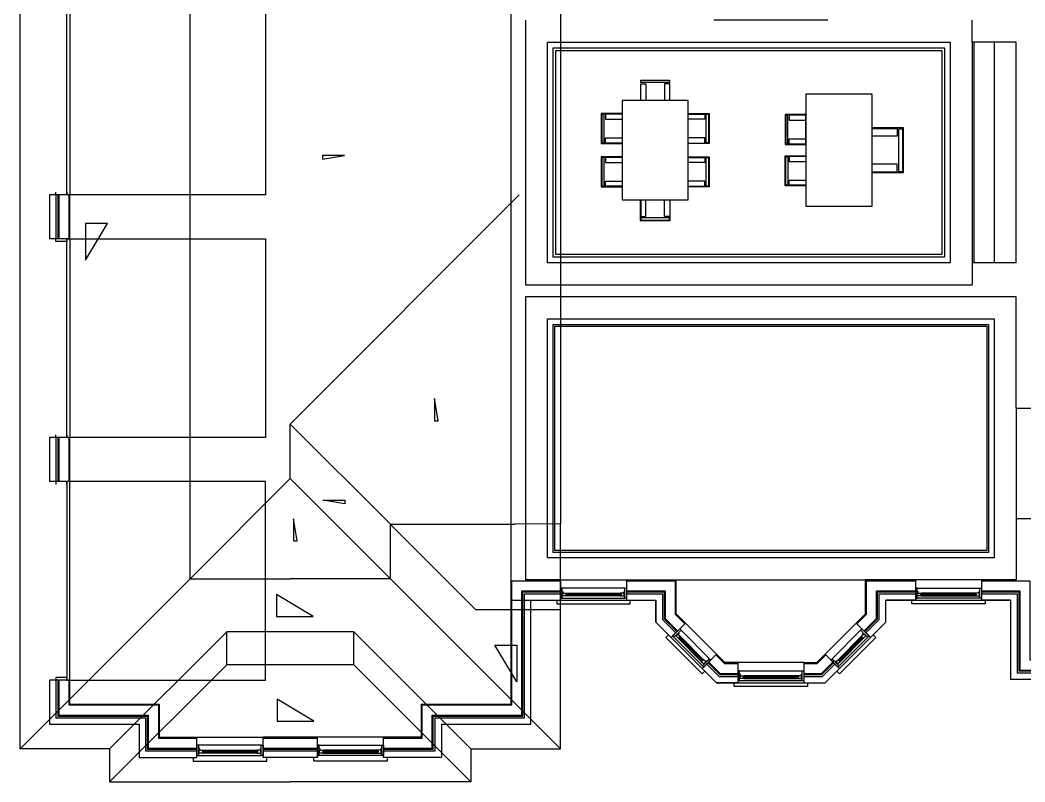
# Model space of a CAD drawing. Header units: metres. Extents: x -754 to 754, y 0 to 1179.
# Drawn here: x -716 to -169, y 60 to 474 of the extents above; entities that cross this region are included whole.
import ezdxf

# ---------------------------------------------------------------- set-up
doc = ezdxf.new("R2010")
doc.units = ezdxf.units.M

msp = doc.modelspace()

# ---------------------------------------------------------------- linework, layer by layer
at = {"layer": 'Defpoints', "elevation": 0.34}
msp.add_lwpolyline([(-163, 974.83), (-452, 974.83), (-452, 895.91), (-464, 895.91), (-464, 799.91), (-452, 799.91), (-452, 767.08), (-638.1, 767.08), (-638.1, 523), (-638.1, 512), (-449, 512), (-449, 158.5), (-370, 158.5), (-370, 146.5), (-337.05, 113.55), (-277.94, 113.55), (-245, 146.5), (-245, 158.5), (-177, 158.5), (-177, 115.5), (-70, 115.5)], dxfattribs=at)
at = {"layer": 'FP-Above'}
for p, q in [((-276.5, 474, 0.34), (-338.5, 474, 0.34)), ((-174, 262.99, 0.34), (-174, 203, 0.34))]:
    msp.add_line(p, q, dxfattribs=at)
for points in [[(-429.01, 462), (-210, 462), (-210, 342), (-429.01, 342)], [(-426.01, 459), (-213, 459), (-213, 345), (-426.01, 345)], [(-424.51, 457.5), (-214.5, 457.5), (-214.5, 346.5), (-424.51, 346.5)], [(-186, 181.5), (-429, 181.5), (-429, 311.5), (-186, 311.5)], [(-189, 184.5), (-426, 184.5), (-426, 308.5), (-189, 308.5)], [(-190, 185.5), (-425, 185.5), (-425, 307.5), (-190, 307.5)]]:
    msp.add_lwpolyline(points, close=True, dxfattribs=at)
msp.add_lwpolyline([(-359.01, 169.5), (-255.99, 169.5)], dxfattribs=at)
at = {"layer": 'FP-Door'}
for p, q in [((-582.5, 487), (-582.5, 379)), ((-582.5, 379), (-690.5, 379)), ((-690.5, 355), (-582.5, 355)), ((-582.5, 355), (-582.5, 247)), ((-582.5, 247), (-690.5, 247)), ((-582.5, 223), (-690.5, 223)), ((-582.5, 115), (-582.5, 223)), ((-690.5, 115), (-582.5, 115))]:
    msp.add_line(p, q, dxfattribs=at)
for points in [[(-689, 487), (-689, 379), (-690.5, 379), (-690.5, 487)], [(-690.5, 380.5), (-690.5, 379), (-696.5, 379), (-696.5, 380.5)], [(-690.5, 355), (-690.5, 353.5), (-696.5, 353.5), (-696.5, 355)], [(-689, 355), (-689, 247), (-690.5, 247), (-690.5, 355)], [(-690.5, 248.5), (-690.5, 247), (-696.5, 247), (-696.5, 248.5)], [(-690.5, 221.5), (-690.5, 223), (-696.5, 223), (-696.5, 221.5)], [(-689, 115), (-689, 223), (-690.5, 223), (-690.5, 115)], [(-690.5, 115), (-690.5, 116.5), (-696.5, 116.5), (-696.5, 115)]]:
    msp.add_lwpolyline(points, dxfattribs=at)
at = {"layer": 'FP-Furniture', "color": 8}
for points in [[(-378.26, 430.25), (-378.26, 439.34), (-375.46, 439.34), (-375.46, 430.25)], [(-362.53, 430.25), (-362.53, 439.34), (-365.33, 439.34), (-365.33, 430.25)], [(-388.43, 423.19), (-399.76, 423.19), (-399.76, 406.82), (-388.43, 406.82)], [(-388.43, 422.84), (-397.51, 422.84), (-397.51, 420.04), (-388.43, 420.04)], [(-352.43, 423.19), (-341.09, 423.19), (-341.09, 406.82), (-352.43, 406.82)], [(-352.43, 422.84), (-343.34, 422.84), (-343.34, 420.04), (-352.43, 420.04)], [(-288.42, 422.34), (-297.51, 422.34), (-297.51, 419.54), (-288.42, 419.54)], [(-252.42, 415.53), (-235.42, 415.53), (-235.42, 390.98), (-252.42, 390.98)], [(-252.42, 415), (-238.79, 415), (-238.79, 410.8), (-252.42, 410.8)], [(-388.43, 407.11), (-397.51, 407.11), (-397.51, 409.91), (-388.43, 409.91)], [(-352.43, 407.11), (-343.34, 407.11), (-343.34, 409.91), (-352.43, 409.91)], [(-288.42, 406.61), (-297.51, 406.61), (-297.51, 409.41), (-288.42, 409.41)], [(-388.43, 399.69), (-399.76, 399.69), (-399.76, 383.32), (-388.43, 383.32)], [(-388.43, 399.34), (-397.51, 399.34), (-397.51, 396.54), (-388.43, 396.54)], [(-352.43, 399.69), (-341.09, 399.69), (-341.09, 383.32), (-352.43, 383.32)], [(-352.43, 399.34), (-343.34, 399.34), (-343.34, 396.54), (-352.43, 396.54)], [(-288.42, 399.9), (-297.51, 399.9), (-297.51, 397.1), (-288.42, 397.1)], [(-252.42, 391.41), (-238.79, 391.41), (-238.79, 395.61), (-252.42, 395.61)], [(-388.43, 383.61), (-397.51, 383.61), (-397.51, 386.41), (-388.43, 386.41)], [(-352.43, 383.61), (-343.34, 383.61), (-343.34, 386.41), (-352.43, 386.41)], [(-288.42, 384.17), (-297.51, 384.17), (-297.51, 386.97), (-288.42, 386.97)], [(-378.61, 376.25), (-378.61, 364.92), (-362.24, 364.92), (-362.24, 376.25)], [(-378.26, 376.25), (-378.26, 367.17), (-375.46, 367.17), (-375.46, 376.25)], [(-362.53, 376.25), (-362.53, 367.17), (-365.33, 367.17), (-365.33, 376.25)]]:
    msp.add_lwpolyline(points, dxfattribs=at)
for points in [[(-362.61, 440.01), (-378.18, 440.01), (-378.18, 441.25), (-362.61, 441.25)], [(-388.43, 376.25), (-352.43, 376.25), (-352.43, 430.25), (-388.43, 430.25)], [(-398.18, 407.19), (-398.18, 422.76), (-399.42, 422.76), (-399.42, 407.19)], [(-342.67, 407.19), (-342.67, 422.76), (-341.43, 422.76), (-341.43, 407.19)], [(-288.42, 406.32), (-288.42, 422.69), (-299.76, 422.69), (-299.76, 406.32)], [(-298.18, 406.69), (-298.18, 422.26), (-299.42, 422.26), (-299.42, 406.69)], [(-237.79, 391.53), (-237.79, 414.89), (-235.93, 414.89), (-235.93, 391.53)], [(-398.18, 383.69), (-398.18, 399.26), (-399.42, 399.26), (-399.42, 383.69)], [(-342.67, 383.69), (-342.67, 399.26), (-341.43, 399.26), (-341.43, 383.69)], [(-288.42, 400.19), (-288.42, 383.82), (-299.76, 383.82), (-299.76, 400.19)], [(-298.18, 399.82), (-298.18, 384.25), (-299.42, 384.25), (-299.42, 399.82)], [(-362.61, 366.5), (-378.18, 366.5), (-378.18, 365.26), (-362.61, 365.26)]]:
    msp.add_lwpolyline(points, close=True, dxfattribs=at)
at = {"layer": 'FP-Mill'}
msp.add_line((-186, 462, 0.34), (-186, 342, 0.34), dxfattribs=at)
msp.add_lwpolyline([(-197, 462), (-197, 342)], dxfattribs=at)
at = {"layer": 'FP-Note'}
for points in [[(-539.42, 400.41), (-551.42, 400.41), (-551.42, 398.41), (-539.42, 400.41)], [(-668.49, 363.44), (-680.49, 363.44), (-680.49, 343.44), (-668.49, 363.44)], [(-490.58, 268.11), (-490.58, 256.11), (-488.58, 256.11), (-490.58, 268.11)], [(-551.23, 212.84), (-539.23, 212.84), (-539.23, 210.84), (-551.23, 212.84)], [(-567.19, 202.81), (-567.19, 190.81), (-565.19, 190.81), (-567.19, 202.81)], [(-576.52, 161.64), (-576.52, 149.64), (-556.52, 149.64), (-576.52, 161.64)], [(-457.67, 134.06), (-445.67, 134.06), (-445.67, 114.06), (-457.67, 134.06)], [(-576.12, 104.63), (-576.12, 92.63), (-556.12, 92.63), (-576.12, 104.63)]]:
    msp.add_lwpolyline(points, dxfattribs=at)
at = {"layer": 'FP-Proposed Wall'}
for p, q in [((-449, 512, 0.34), (-449, 102, 0.34)), ((-441.01, 474, 0.34), (-441.01, 330, 0.34)), ((-198, 462, 0.34), (-198, 474, 0.34)), ((-174, 462, 0.34), (-198, 462, 0.34)), ((-174, 342, 0.34), (-174, 462, 0.34)), ((-700, 379, 0.34), (-700, 355, 0.34)), ((-689, 379, 0.34), (-700, 379, 0.34)), ((-689, 355, 0.34), (-689, 379, 0.34)), ((-689, 355, 0.34), (-700, 355, 0.34)), ((-198, 342, 0.34), (-198, 330, 0.34)), ((-174, 342, 0.34), (-198, 342, 0.34)), ((-441.01, 330, 0.34), (-198, 330, 0.34)), ((-174, 323.5, 0.34), (-441, 323.5, 0.34)), ((-441, 323.5, 0.34), (-441, 169.5, 0.34)), ((-174, 262.99, 0.34), (-174, 323.5, 0.34)), ((-174, 262.99, 0.34), (-166, 262.99, 0.34)), ((-700, 247, 0.34), (-700, 223, 0.34)), ((-689, 247, 0.34), (-700, 247, 0.34)), ((-689, 223, 0.34), (-689, 247, 0.34)), ((-689, 223, 0.34), (-700, 223, 0.34)), ((-174, 203, 0.34), (-174, 169.5, 0.34)), ((-174, 203, 0.34), (-166, 203, 0.34)), ((-422, 169.5, 0.34), (-441, 169.5, 0.34)), ((-422, 169.5, 0.34), (-422, 158.5, 0.34)), ((-386, 169.5, 0.34), (-386, 158.5, 0.34)), ((-386, 169.5, 0.34), (-359, 169.5, 0.34)), ((-228.79, 169.5, 0.34), (-256, 169.5, 0.34)), ((-228.79, 169.5, 0.34), (-228.79, 158.5, 0.34)), ((-192.79, 169.5, 0.34), (-192.79, 158.5, 0.34)), ((-174, 169.5, 0.34), (-192.79, 169.5, 0.34)), ((-438, 91, 0.34), (-438, 158.5, 0.34)), ((-438, 158.5, 0.34), (-422, 158.5, 0.34)), ((-386, 158.5, 0.34), (-370, 158.5, 0.34)), ((-228.79, 158.5, 0.34), (-245, 158.5, 0.34)), ((-177, 158.5, 0.34), (-192.79, 158.5, 0.34)), ((-177, 158.5, 0.34), (-177, 115.5, 0.34)), ((-353.97, 146.03, 0.34), (-361.75, 138.25, 0.34)), ((-261.02, 146.03, 0.34), (-253.25, 138.25, 0.34)), ((-337, 129.06, 0.34), (-344.78, 121.28, 0.34)), ((-277.99, 129.06, 0.34), (-270.22, 121.28, 0.34)), ((-325.5, 124.55, 0.34), (-325.5, 113.55, 0.34)), ((-289.5, 124.55, 0.34), (-289.5, 113.55, 0.34)), ((-700, 115, 0.34), (-700, 91, 0.34)), ((-689, 115, 0.34), (-700, 115, 0.34)), ((-689, 102, 0.34), (-689, 115, 0.34)), ((-177, 115.5, 0.34), (-145.5, 115.5, 0.34)), ((-689, 102, 0.34), (-640.27, 102, 0.34)), ((-640.27, 102, 0.34), (-640.27, 84, 0.34)), ((-497.73, 102, 0.34), (-497.73, 84, 0.34)), ((-497.73, 102, 0.34), (-449, 102, 0.34)), ((-449, 102, 0.34), (-449, 102, 0.34)), ((-700, 91, 0.34), (-651.27, 91, 0.34)), ((-651.27, 91, 0.34), (-651.27, 73, 0.34)), ((-486.73, 91, 0.34), (-486.73, 73, 0.34)), ((-486.73, 91, 0.34), (-438, 91, 0.34)), ((-640.27, 84, 0.34), (-619.75, 84, 0.34)), ((-619.75, 73, 0.34), (-619.75, 84, 0.34)), ((-583.75, 73, 0.34), (-583.75, 84, 0.34)), ((-554.25, 84, 0.34), (-583.75, 84, 0.34)), ((-554.25, 73, 0.34), (-554.25, 84, 0.34)), ((-518.25, 73, 0.34), (-518.25, 84, 0.34)), ((-497.73, 84, 0.34), (-518.25, 84, 0.34)), ((-651.27, 73, 0.34), (-619.75, 73, 0.34)), ((-554.25, 73, 0.34), (-583.75, 73, 0.34)), ((-486.73, 73, 0.34), (-518.25, 73, 0.34))]:
    msp.add_line(p, q, dxfattribs=at)
at = {"layer": 'FP-Proposed Wall', "elevation": 0.34}
for points in [[(-353.97, 146.03), (-359, 151.06), (-359, 169.5)], [(-261.02, 146.03), (-256, 151.06), (-256, 169.5)], [(-361.75, 138.25), (-370, 146.5), (-370, 158.5)], [(-253.25, 138.25), (-245, 146.5), (-245, 158.5)], [(-325.5, 124.55), (-332.5, 124.55), (-337, 129.06)], [(-289.5, 124.55), (-282.5, 124.55), (-277.99, 129.06)], [(-325.5, 113.55), (-337.05, 113.55), (-344.78, 121.28)], [(-289.5, 113.55), (-277.94, 113.55), (-270.22, 121.28)]]:
    msp.add_lwpolyline(points, dxfattribs=at)
at = {"layer": 'FP-Roof', "color": 1}
for p, q in [((-623.51, 170.16), (-623.51, 528.84)), ((-422, 528.84), (-422, 200.06)), ((-716, 77.67), (-716, 494.17)), ((-468.21, 153.48), (-514.63, 199.9)), ((-514.63, 199.9), (-446.61, 199.9)), ((-514.48, 170.16), (-514.48, 199.9)), ((-422, 200.06), (-446.61, 199.9)), ((-422, 145.17), (-422, 200.06)), ((-716, 77.67), (-623.51, 170.16)), ((-623.51, 170.16), (-569, 170.16)), ((-514.48, 170.16), (-569, 170.16)), ((-422, 77.67), (-514.48, 170.16)), ((-468.21, 153.48), (-422, 153.48)), ((-422, 77.67), (-422, 145.17)), ((-667.27, 77.67), (-603.58, 141.36)), ((-603.58, 123.36), (-603.58, 141.36)), ((-534.42, 141.36), (-603.58, 141.36)), ((-470.73, 77.67), (-534.42, 141.36)), ((-534.42, 123.36), (-534.42, 141.36)), ((-667.27, 59.67), (-603.58, 123.36)), ((-534.42, 123.36), (-603.58, 123.36)), ((-470.73, 59.67), (-534.42, 123.36)), ((-667.27, 77.67), (-716, 77.67)), ((-470.73, 77.67), (-422, 77.67))]:
    msp.add_line(p, q, dxfattribs=at)
for points in [[(-667.27, 77.67), (-667.27, 59.67), (-569, 59.67)], [(-470.73, 77.67), (-470.73, 59.67), (-569, 59.67)]]:
    msp.add_lwpolyline(points, dxfattribs=at)
at = {"layer": 'FP-Roof Detail'}
for points in [[(-569, 224.67), (-569, 254.27), (-444.36, 378.91)], [(-514.48, 199.76), (-569, 254.27)], [(-623.51, 170.16), (-569, 224.67)], [(-514.48, 170.16), (-569, 224.67)]]:
    msp.add_lwpolyline(points, dxfattribs=at)
at = {"layer": 'FP-Wall Detail'}
msp.add_lwpolyline([(-198, 462), (-198, 342)], dxfattribs=at)
msp.add_lwpolyline([(-288.42, 372.75), (-252.42, 372.75), (-252.42, 433.75), (-288.42, 433.75)], close=True, dxfattribs=at)
at = {"layer": 'FP-Wall Detail', "elevation": 0.34}
for points in [[(-696.5, 379), (-696.5, 355)], [(-695.5, 379), (-695.5, 355)], [(-695, 379), (-695, 355)], [(-689.5, 379), (-689.5, 355)], [(-696.5, 247), (-696.5, 223)], [(-695.5, 247), (-695.5, 223)], [(-695, 247), (-695, 223)], [(-689.5, 247), (-689.5, 223)], [(-518.25, 83.5), (-497.23, 83.5), (-497.23, 101.5), (-448.5, 101.5), (-448.5, 169), (-422, 169)], [(-386, 169), (-359.5, 169), (-359.5, 150.85), (-354.33, 145.68)], [(-260.67, 145.68), (-255.5, 150.85), (-255.5, 169), (-228.79, 169)], [(-192.79, 169), (-166.5, 169), (-166.5, 126), (-145.5, 126)], [(-518.25, 78), (-491.73, 78), (-491.73, 96), (-443, 96), (-443, 163.5), (-422, 163.5)], [(-518.25, 77.5), (-491.23, 77.5), (-491.23, 95.5), (-442.5, 95.5), (-442.5, 163), (-422, 163)], [(-518.25, 76.5), (-490.23, 76.5), (-490.23, 94.5), (-441.5, 94.5), (-441.5, 162), (-422, 162)], [(-386, 163.5), (-365, 163.5), (-365, 148.57), (-358.22, 141.79)], [(-386, 163), (-365.5, 163), (-365.5, 148.36), (-358.57, 141.43)], [(-386, 162), (-366.5, 162), (-366.5, 147.95), (-359.28, 140.73)], [(-256.78, 141.79), (-250, 148.57), (-250, 163.5), (-228.79, 163.5)], [(-256.43, 141.43), (-249.5, 148.36), (-249.5, 163), (-228.79, 163)], [(-255.72, 140.73), (-248.5, 147.95), (-248.5, 162), (-228.79, 162)], [(-192.79, 163.5), (-172, 163.5), (-172, 120.5), (-145.5, 120.5)], [(-192.79, 163), (-172.5, 163), (-172.5, 120), (-145.5, 120)], [(-192.79, 162), (-173.5, 162), (-173.5, 119), (-145.5, 119)], [(-337.36, 128.71), (-332.71, 124.05), (-325.5, 124.05)], [(-289.5, 124.05), (-282.29, 124.05), (-277.64, 128.71)], [(-342.31, 123.76), (-335.6, 117.05), (-325.5, 117.05)], [(-341.6, 124.46), (-335.19, 118.05), (-325.5, 118.05)], [(-341.24, 124.82), (-334.98, 118.55), (-325.5, 118.55)], [(-289.5, 118.55), (-280.01, 118.55), (-273.75, 124.82)], [(-289.5, 118.05), (-279.81, 118.05), (-273.4, 124.46)], [(-289.5, 117.05), (-279.39, 117.05), (-272.69, 123.76)], [(-696.5, 115), (-696.5, 94.5), (-647.77, 94.5), (-647.77, 76.5), (-619.75, 76.5)], [(-695.5, 115), (-695.5, 95.5), (-646.77, 95.5), (-646.77, 77.5), (-619.75, 77.5)], [(-695, 115), (-695, 96), (-646.27, 96), (-646.27, 78), (-619.75, 78)], [(-689.5, 115), (-689.5, 101.5), (-640.77, 101.5), (-640.77, 83.5), (-619.75, 83.5)], [(-583.75, 83.5), (-554.25, 83.5)], [(-583.75, 78), (-554.25, 78)], [(-583.75, 77.5), (-554.25, 77.5)], [(-583.75, 76.5), (-554.25, 76.5)]]:
    msp.add_lwpolyline(points, dxfattribs=at)
at = {"layer": 'FP-Window'}
for p, q in [((-422, 169.5), (-386, 169.5)), ((-386, 169.5), (-386, 169.5)), ((-192.79, 169.5), (-228.79, 169.5)), ((-228.79, 169.5), (-228.79, 169.5)), ((-387, 165.11), (-421, 165.11)), ((-227.79, 165.11), (-193.79, 165.11)), ((-421, 159.61), (-387, 159.61)), ((-419, 161.86), (-419, 161.36)), ((-418.75, 162.36), (-418.5, 162.11)), ((-418.75, 162.36), (-389.25, 162.36)), ((-418.75, 160.86), (-418.5, 161.11)), ((-389.25, 160.86), (-418.75, 160.86)), ((-418.5, 161.98), (-418.5, 162.11)), ((-418.5, 161.11), (-418.5, 161.23)), ((-389.25, 162.36), (-389.5, 162.11)), ((-389.5, 161.98), (-389.5, 162.11)), ((-389.5, 161.11), (-389.5, 161.23)), ((-389.25, 160.86), (-389.5, 161.11)), ((-389, 161.86), (-389, 161.36)), ((-193.79, 159.61), (-227.79, 159.61)), ((-225.79, 161.86), (-225.79, 161.36)), ((-196.04, 162.36), (-225.54, 162.36)), ((-225.54, 162.36), (-225.29, 162.11)), ((-225.54, 160.86), (-225.29, 161.11)), ((-225.54, 160.86), (-196.04, 160.86)), ((-225.29, 161.98), (-225.29, 162.11)), ((-225.29, 161.11), (-225.29, 161.23)), ((-196.04, 162.36), (-196.29, 162.11)), ((-196.29, 161.98), (-196.29, 162.11)), ((-196.29, 161.11), (-196.29, 161.23)), ((-196.04, 160.86), (-196.29, 161.11)), ((-195.79, 161.86), (-195.79, 161.36)), ((-424, 158.5), (-424, 156.5)), ((-424, 156.5), (-384, 156.5)), ((-384, 156.5), (-384, 158.5)), ((-230.79, 156.5), (-230.79, 158.5)), ((-190.79, 156.5), (-230.79, 156.5)), ((-190.79, 158.5), (-190.79, 156.5)), ((-356.37, 142.22), (-340.82, 126.66)), ((-353.97, 146.03), (-353.97, 146.03)), ((-337, 129.06), (-353.97, 146.03)), ((-277.99, 129.06), (-261.02, 146.03)), ((-258.62, 142.22), (-274.18, 126.66)), ((-261.02, 146.03), (-261.02, 146.03)), ((-364.58, 138.25), (-363.17, 139.67)), ((-344.78, 118.45), (-364.58, 138.25)), ((-344.7, 122.77), (-360.26, 138.33)), ((-357.79, 137.62), (-345.41, 125.24)), ((-357.79, 137.62), (-357.43, 137.62)), ((-357.26, 138.5), (-357.61, 138.15)), ((-357.43, 137.62), (-357.34, 137.71)), ((-356.81, 138.24), (-356.73, 138.33)), ((-356.73, 138.68), (-356.73, 138.33)), ((-344.35, 126.31), (-356.73, 138.68)), ((-270.64, 126.31), (-258.27, 138.68)), ((-270.29, 122.77), (-254.73, 138.33)), ((-270.22, 118.45), (-250.42, 138.25)), ((-257.21, 137.62), (-269.58, 125.24)), ((-258.27, 138.68), (-258.27, 138.33)), ((-258.18, 138.24), (-258.27, 138.33)), ((-257.74, 138.5), (-257.39, 138.15)), ((-257.56, 137.62), (-257.65, 137.71)), ((-257.21, 137.62), (-257.56, 137.62)), ((-250.42, 138.25), (-251.83, 139.67)), ((-344.53, 125.78), (-344.88, 125.42)), ((-344.79, 126.22), (-344.7, 126.31)), ((-344.35, 126.31), (-344.7, 126.31)), ((-270.64, 126.31), (-270.29, 126.31)), ((-270.47, 125.78), (-270.11, 125.42)), ((-270.2, 126.22), (-270.29, 126.31)), ((-345.41, 125.6), (-345.32, 125.69)), ((-345.41, 125.24), (-345.41, 125.6)), ((-289.5, 124.55), (-325.5, 124.55)), ((-325.5, 124.55), (-325.5, 124.55)), ((-269.58, 125.6), (-269.67, 125.69)), ((-269.58, 125.24), (-269.58, 125.6)), ((-343.37, 119.87), (-344.78, 118.45)), ((-324.5, 120.16), (-290.5, 120.16)), ((-322.5, 116.91), (-322.5, 116.41)), ((-292.75, 117.41), (-322.25, 117.41)), ((-322.25, 117.41), (-322, 117.16)), ((-322.25, 115.91), (-322, 116.16)), ((-322.25, 115.91), (-292.75, 115.91)), ((-322, 117.04), (-322, 117.16)), ((-322, 116.16), (-322, 116.29)), ((-292.75, 117.41), (-293, 117.16)), ((-293, 117.04), (-293, 117.16)), ((-293, 116.16), (-293, 116.29)), ((-292.75, 115.91), (-293, 116.16)), ((-292.5, 116.91), (-292.5, 116.41)), ((-271.63, 119.87), (-270.22, 118.45)), ((-327.5, 111.55), (-327.5, 113.55)), ((-287.5, 111.55), (-327.5, 111.55)), ((-290.5, 114.66), (-324.5, 114.66)), ((-287.5, 113.55), (-287.5, 111.55)), ((-619.75, 84), (-583.75, 84)), ((-583.75, 84), (-583.75, 84)), ((-554.25, 84), (-554.25, 84)), ((-518.25, 84), (-554.25, 84)), ((-584.75, 79.61), (-618.75, 79.61)), ((-616.5, 76.86), (-616.25, 76.61)), ((-616.5, 76.86), (-587, 76.86)), ((-616.25, 76.48), (-616.25, 76.61)), ((-587, 76.86), (-587.25, 76.61)), ((-587.25, 76.48), (-587.25, 76.61)), ((-553.25, 79.61), (-519.25, 79.61)), ((-521.5, 76.86), (-551, 76.86)), ((-551, 76.86), (-550.75, 76.61)), ((-550.75, 76.48), (-550.75, 76.61)), ((-521.5, 76.86), (-521.75, 76.61)), ((-521.75, 76.48), (-521.75, 76.61)), ((-621.75, 73), (-621.75, 71)), ((-618.75, 74.11), (-584.75, 74.11)), ((-616.75, 76.36), (-616.75, 75.86)), ((-616.5, 75.36), (-616.25, 75.61)), ((-587, 75.36), (-616.5, 75.36)), ((-616.25, 75.61), (-616.25, 75.73)), ((-587.25, 75.61), (-587.25, 75.73)), ((-587, 75.36), (-587.25, 75.61)), ((-586.75, 76.36), (-586.75, 75.86)), ((-581.75, 71), (-581.75, 73)), ((-556.25, 71), (-556.25, 73)), ((-519.25, 74.11), (-553.25, 74.11)), ((-551.25, 76.36), (-551.25, 75.86)), ((-551, 75.36), (-550.75, 75.61)), ((-551, 75.36), (-521.5, 75.36)), ((-550.75, 75.61), (-550.75, 75.73)), ((-521.75, 75.61), (-521.75, 75.73)), ((-521.5, 75.36), (-521.75, 75.61)), ((-521.25, 76.36), (-521.25, 75.86)), ((-516.25, 73), (-516.25, 71)), ((-621.75, 71), (-581.75, 71)), ((-516.25, 71), (-556.25, 71))]:
    msp.add_line(p, q, dxfattribs=at)
for points in [[(-422, 159.61), (-421, 159.61), (-421, 162.61), (-420.5, 162.61), (-420.5, 163.11), (-421, 163.11), (-421, 165.11), (-422, 165.11), (-422, 159.61)], [(-386, 159.61), (-387, 159.61), (-387, 162.61), (-387.5, 162.61), (-387.5, 163.11), (-387, 163.11), (-387, 165.11), (-386, 165.11), (-386, 159.61)], [(-228.79, 159.61), (-227.79, 159.61), (-227.79, 162.61), (-227.29, 162.61), (-227.29, 163.11), (-227.79, 163.11), (-227.79, 165.11), (-228.79, 165.11), (-228.79, 159.61)], [(-192.79, 159.61), (-193.79, 159.61), (-193.79, 162.61), (-194.29, 162.61), (-194.29, 163.11), (-193.79, 163.11), (-193.79, 165.11), (-192.79, 165.11), (-192.79, 159.61)], [(-418.75, 160.86), (-420.75, 160.86), (-420.75, 162.36), (-418.75, 162.36)], [(-419, 161.98), (-389, 161.98), (-389, 161.86), (-419, 161.86)], [(-419, 161.23), (-389, 161.23), (-389, 161.36), (-419, 161.36)], [(-389.25, 160.86), (-387.25, 160.86), (-387.25, 162.36), (-389.25, 162.36)], [(-225.54, 160.86), (-227.54, 160.86), (-227.54, 162.36), (-225.54, 162.36)], [(-195.79, 161.98), (-225.79, 161.98), (-225.79, 161.86), (-195.79, 161.86)], [(-195.79, 161.23), (-225.79, 161.23), (-225.79, 161.36), (-195.79, 161.36)], [(-196.04, 160.86), (-194.04, 160.86), (-194.04, 162.36), (-196.04, 162.36)], [(-360.97, 139.03), (-360.26, 138.33), (-358.14, 140.45), (-357.79, 140.09), (-357.43, 140.45), (-357.79, 140.8), (-356.37, 142.22), (-357.08, 142.92), (-360.97, 139.03)], [(-254.03, 139.03), (-254.73, 138.33), (-256.86, 140.45), (-257.21, 140.09), (-257.56, 140.45), (-257.21, 140.8), (-258.62, 142.22), (-257.92, 142.92), (-254.03, 139.03)], [(-357.79, 137.62), (-359.2, 139.03), (-358.14, 140.09), (-356.73, 138.68)], [(-344.97, 125.33), (-357.7, 138.06), (-357.61, 138.15), (-344.88, 125.42)], [(-344.44, 125.86), (-357.17, 138.59), (-357.26, 138.5), (-344.53, 125.78)], [(-270.56, 125.86), (-257.83, 138.59), (-257.74, 138.5), (-270.47, 125.78)], [(-270.03, 125.33), (-257.3, 138.06), (-257.39, 138.15), (-270.11, 125.42)], [(-257.21, 137.62), (-255.8, 139.03), (-256.86, 140.09), (-258.27, 138.68)], [(-345.41, 125.24), (-344, 123.83), (-342.94, 124.89), (-344.35, 126.31)], [(-344, 122.06), (-344.7, 122.77), (-342.58, 124.89), (-342.94, 125.24), (-342.58, 125.6), (-342.23, 125.24), (-340.82, 126.66), (-340.11, 125.95), (-344, 122.06)], [(-271, 122.06), (-270.29, 122.77), (-272.41, 124.89), (-272.06, 125.24), (-272.41, 125.6), (-272.77, 125.24), (-274.18, 126.66), (-274.89, 125.95), (-271, 122.06)], [(-269.58, 125.24), (-271, 123.83), (-272.06, 124.89), (-270.64, 126.31)], [(-325.5, 114.66), (-324.5, 114.66), (-324.5, 117.66), (-324, 117.66), (-324, 118.16), (-324.5, 118.16), (-324.5, 120.16), (-325.5, 120.16), (-325.5, 114.66)], [(-322.25, 115.91), (-324.25, 115.91), (-324.25, 117.41), (-322.25, 117.41)], [(-292.5, 117.04), (-322.5, 117.04), (-322.5, 116.91), (-292.5, 116.91)], [(-292.5, 116.29), (-322.5, 116.29), (-322.5, 116.41), (-292.5, 116.41)], [(-292.75, 115.91), (-290.75, 115.91), (-290.75, 117.41), (-292.75, 117.41)], [(-289.5, 114.66), (-290.5, 114.66), (-290.5, 117.66), (-291, 117.66), (-291, 118.16), (-290.5, 118.16), (-290.5, 120.16), (-289.5, 120.16), (-289.5, 114.66)], [(-619.75, 74.11), (-618.75, 74.11), (-618.75, 77.11), (-618.25, 77.11), (-618.25, 77.61), (-618.75, 77.61), (-618.75, 79.61), (-619.75, 79.61), (-619.75, 74.11)], [(-616.5, 75.36), (-618.5, 75.36), (-618.5, 76.86), (-616.5, 76.86)], [(-587, 75.36), (-585, 75.36), (-585, 76.86), (-587, 76.86)], [(-583.75, 74.11), (-584.75, 74.11), (-584.75, 77.11), (-585.25, 77.11), (-585.25, 77.61), (-584.75, 77.61), (-584.75, 79.61), (-583.75, 79.61), (-583.75, 74.11)], [(-554.25, 74.11), (-553.25, 74.11), (-553.25, 77.11), (-552.75, 77.11), (-552.75, 77.61), (-553.25, 77.61), (-553.25, 79.61), (-554.25, 79.61), (-554.25, 74.11)], [(-551, 75.36), (-553, 75.36), (-553, 76.86), (-551, 76.86)], [(-521.5, 75.36), (-519.5, 75.36), (-519.5, 76.86), (-521.5, 76.86)], [(-518.25, 74.11), (-519.25, 74.11), (-519.25, 77.11), (-519.75, 77.11), (-519.75, 77.61), (-519.25, 77.61), (-519.25, 79.61), (-518.25, 79.61), (-518.25, 74.11)], [(-616.75, 76.48), (-586.75, 76.48), (-586.75, 76.36), (-616.75, 76.36)], [(-616.75, 75.73), (-586.75, 75.73), (-586.75, 75.86), (-616.75, 75.86)], [(-521.25, 76.48), (-551.25, 76.48), (-551.25, 76.36), (-521.25, 76.36)], [(-521.25, 75.73), (-551.25, 75.73), (-551.25, 75.86), (-521.25, 75.86)]]:
    msp.add_lwpolyline(points, dxfattribs=at)

doc.saveas('drawing.dxf')
